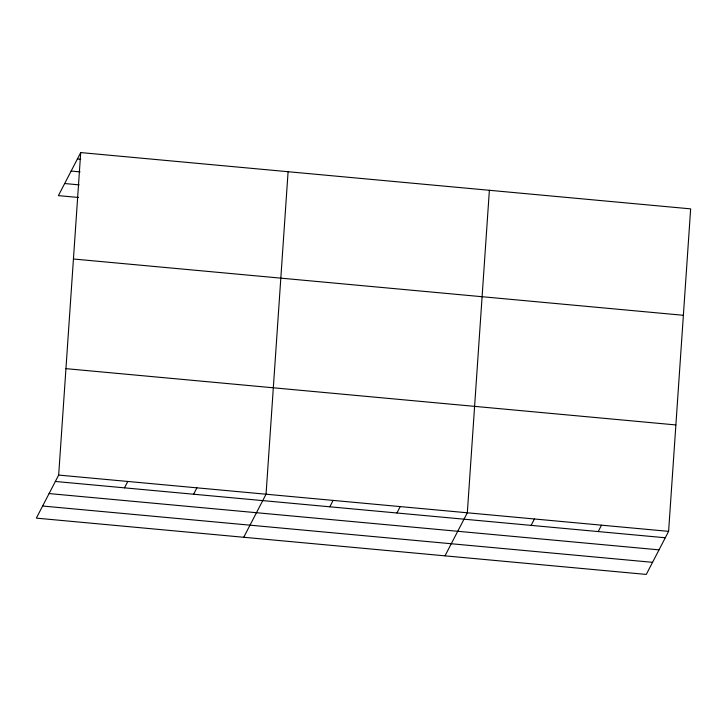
<?xml version="1.0" encoding="UTF-8"?>
<svg xmlns="http://www.w3.org/2000/svg" width="727" height="727" viewBox="0 0 727 727"><rect width="100%" height="100%" fill="white"/><g stroke="black" fill="none" stroke-linecap="round" stroke-linejoin="round"><path stroke-width="1.09" d="M58.669 475.076L80.715 152.579L690.65 208.867L668.604 531.364L646.285 574.421L36.35 518.133L58.669 475.076L668.604 531.364M288.092 171.717L266.046 494.215L243.727 537.271M489.371 190.292L467.325 512.789L445.006 555.846M80.715 152.579L58.396 195.636L78.461 197.48M124.481 487.844L127.798 481.456M193.609 494.224L196.917 487.835M329.822 506.801L333.139 500.403M396.915 512.989L400.232 506.601M531.101 525.376L534.418 518.978M598.194 531.573L601.511 525.176M77.398 158.968L80.742 159.277M71.128 171.072L80.052 171.89M64.667 183.531L79.161 184.876M73.436 259.003L683.371 315.291M65.948 368.653L675.883 424.941M55.352 481.465L665.287 537.762M49.082 493.569L659.016 549.857M42.62 506.028L652.555 562.325"/></g></svg>
